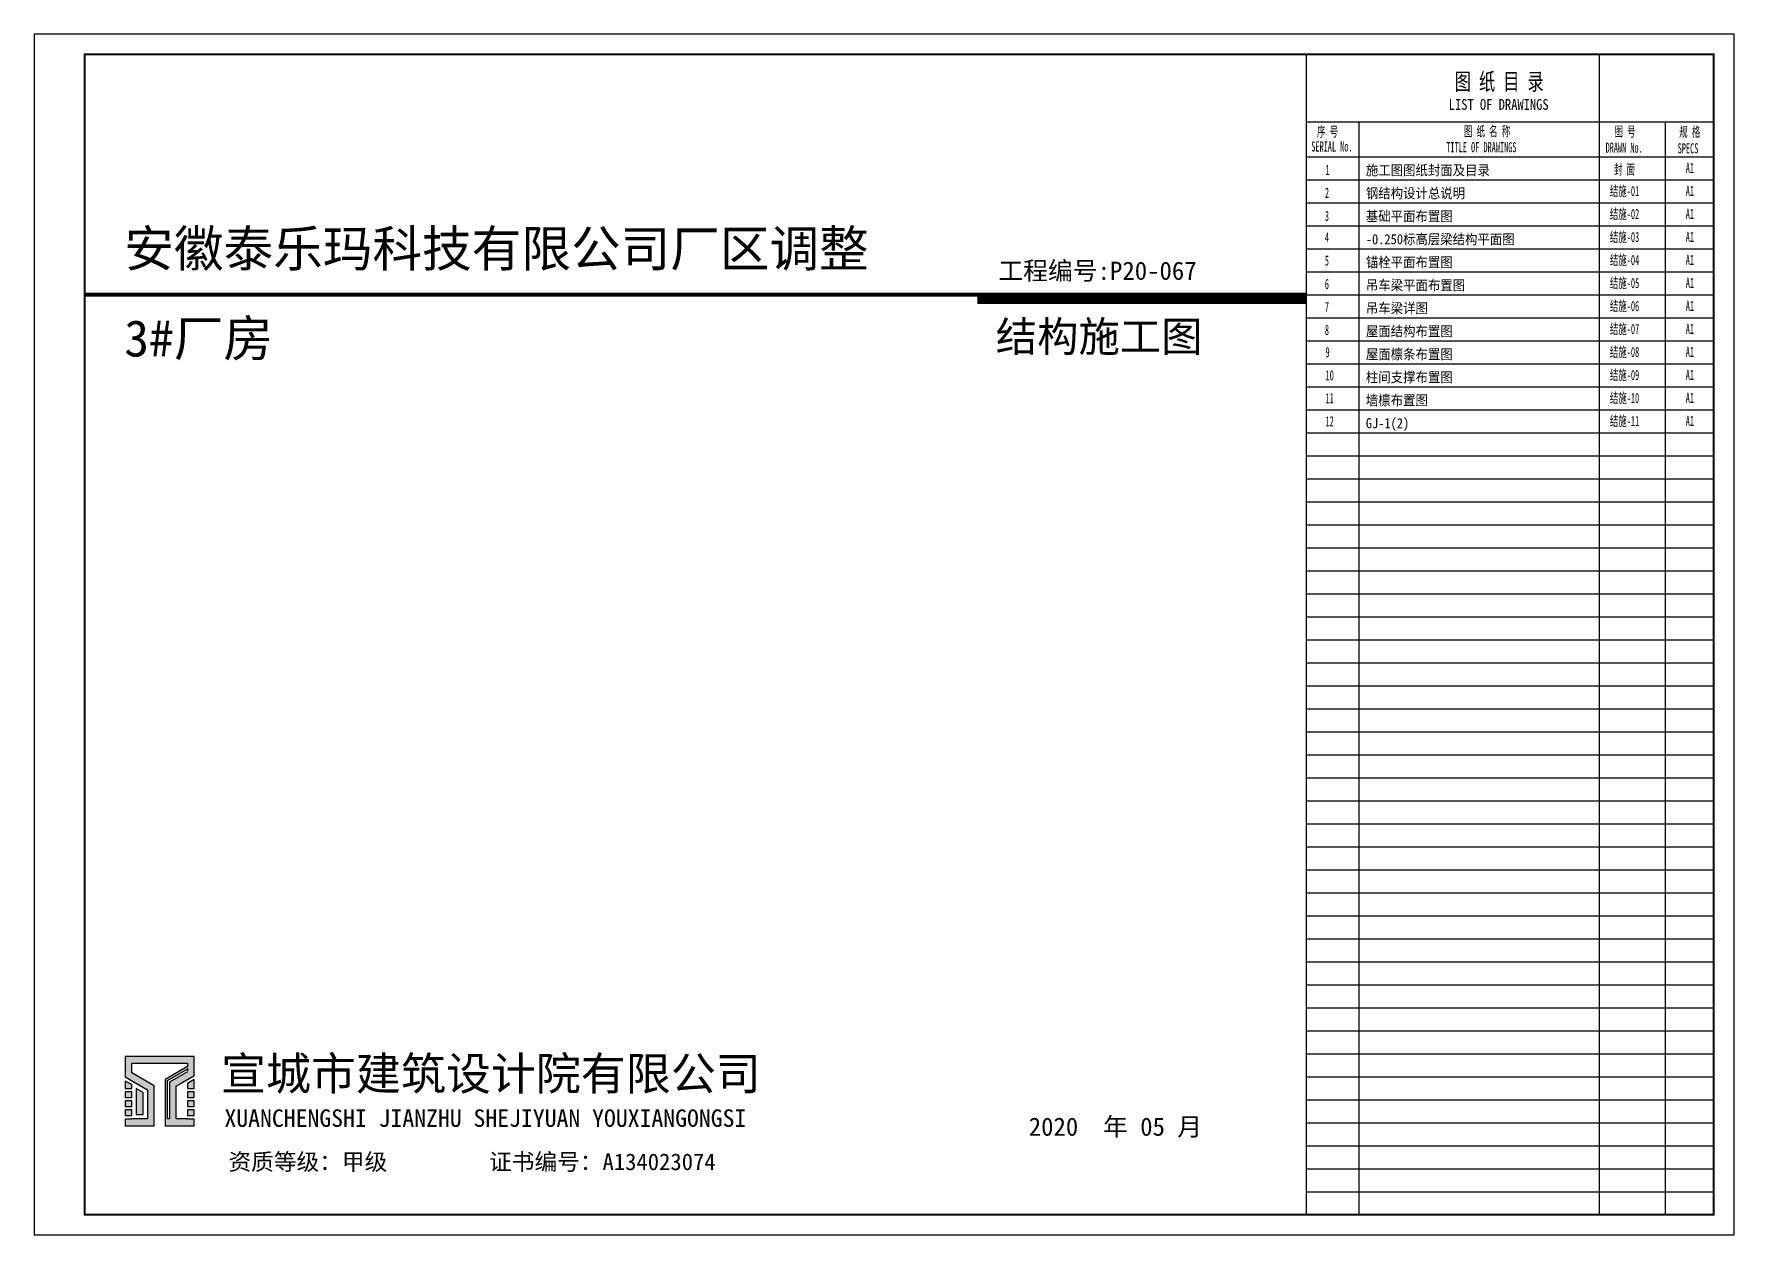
# Model space of a CAD drawing. Extents: x -1389621 to 57380, y -92505 to 283644.
# Drawn here: x -531823 to -447723, y 224244 to 283644 of the extents above; entities that cross this region are included whole.
import ezdxf
from ezdxf.enums import TextEntityAlignment as Align

# ---------------------------------------------------------------- set-up
doc = ezdxf.new("R2010")
doc.units = 0
doc.header["$LTSCALE"] = 100
doc.header["$MEASUREMENT"] = 0
doc.layers.get('0').update_dxf_attribs({"linetype": 'CONTINUOUS'})
doc.layers.add('剖面填充', color=147, linetype='CONTINUOUS', lineweight=15)
doc.layers.add('图框', color=7, linetype='CONTINUOUS')
doc.styles.add('STYLE3', font='SimSun.ttf', dxfattribs={"height": 5})
doc.styles.add('黑体', font='simhei.ttf', dxfattribs={"width": 0.7})

msp = doc.modelspace()

# ---------------------------------------------------------------- hatches: boundary and pattern name
h = msp.add_hatch(color=1)
h.paths.add_polyline_path([(-523896.406, 233071.971), (-527317.73, 233071.971), (-527317.73, 232066.764), (-526205.954, 231424.879), (-526205.954, 229984.179), (-526984.197, 229984.179), (-527317.73, 229984.179), (-527317.73, 229650.646), (-525872.421, 229650.646), (-525872.421, 231617.445), (-526984.197, 232259.329), (-526984.197, 232738.438), (-524229.938, 232738.438), (-524229.938, 232571.672), (-525341.715, 231929.787), (-525341.715, 229650.646), (-523896.406, 229650.646), (-523896.406, 229984.179), (-524229.938, 229984.179), (-524785.827, 229984.179), (-524785.827, 231608.845), (-523896.406, 232122.353)])
h.paths.add_polyline_path([(-524229.938, 232314.918), (-525119.359, 231801.41), (-525119.359, 229984.179), (-525230.537, 229984.179), (-525230.537, 231865.599), (-524229.938, 232443.295)], flags=16)
h = msp.add_hatch(color=1)
h.paths.add_polyline_path([(-523896.406, 231929.787), (-524229.938, 231737.222), (-524229.938, 231485.077), (-523896.406, 231485.077)])
h.paths.add_polyline_path([(-523896.406, 231318.31), (-524229.938, 231318.31), (-524229.938, 231040.366), (-523896.406, 231040.366)])
h.paths.add_polyline_path([(-523896.406, 230873.6), (-524229.938, 230873.6), (-524229.938, 230595.656), (-523896.406, 230595.656)])
h.paths.add_polyline_path([(-523896.406, 230428.889), (-524229.938, 230428.889), (-524229.938, 230150.945), (-523896.406, 230150.945)])
h.paths.add_polyline_path([(-526428.309, 231296.503), (-526761.842, 231489.068), (-526761.842, 230206.534), (-526428.309, 230206.534)])
h.paths.add_polyline_path([(-527317.73, 231874.198), (-527317.73, 231485.077), (-526984.197, 231485.077), (-526984.197, 231681.633)])
h.paths.add_polyline_path([(-526984.197, 231318.31), (-527317.73, 231318.31), (-527317.73, 231040.366), (-526984.197, 231040.366)])
h.paths.add_polyline_path([(-526984.197, 230873.6), (-527317.73, 230873.6), (-527317.73, 230595.656), (-526984.197, 230595.656)])
h.paths.add_polyline_path([(-526984.197, 230428.889), (-527317.73, 230428.889), (-527317.73, 230150.945), (-526984.197, 230150.945)])

# ---------------------------------------------------------------- linework, layer by layer
for p, q in [((-454373.926, 225244), (-454373.926, 282644)), ((-466268.267, 225244.027), (-466268.267, 279297.144)), ((-451113.484, 225244), (-451113.484, 279297.117)), ((-468873.334, 277567.471), (-448723.482, 277567.445)), ((-468873.334, 276430.005), (-448692.946, 276429.979)), ((-468873.334, 275292.539), (-448723.482, 275292.513)), ((-468873.334, 274155.073), (-448723.482, 274155.046)), ((-468873.334, 273017.607), (-448723.482, 273017.58)), ((-468873.334, 271880.14), (-448723.482, 271880.114)), ((-468873.334, 270742.674), (-448723.482, 270742.648)), ((-468873.334, 269605.208), (-448723.482, 269605.182)), ((-468873.334, 268467.742), (-448723.482, 268467.715)), ((-468873.334, 267330.276), (-448723.482, 267330.249)), ((-468873.334, 266192.81), (-448723.482, 266192.783)), ((-468873.334, 265055.343), (-448723.482, 265055.317)), ((-468873.334, 263917.877), (-448723.482, 263917.851)), ((-468873.334, 262780.411), (-448723.482, 262780.385)), ((-468873.334, 261642.945), (-448723.482, 261642.918)), ((-468873.334, 260505.479), (-448723.482, 260505.452)), ((-468873.334, 259368.012), (-448723.482, 259367.986)), ((-468873.334, 258230.546), (-448723.482, 258230.52)), ((-468873.334, 257093.08), (-448723.482, 257093.054)), ((-468873.334, 255955.614), (-448723.482, 255955.587)), ((-468873.334, 254818.148), (-448723.482, 254818.121)), ((-468873.334, 253680.681), (-448723.482, 253680.655)), ((-468873.334, 252543.215), (-448723.482, 252543.189)), ((-468873.334, 251405.749), (-448723.482, 251405.723)), ((-468873.334, 250268.283), (-448723.482, 250268.256)), ((-468873.334, 249130.817), (-448723.482, 249130.79)), ((-468873.334, 247993.35), (-448723.482, 247993.324)), ((-468873.334, 246855.884), (-448723.482, 246855.858)), ((-468873.334, 245718.418), (-448723.482, 245718.392)), ((-468873.334, 244580.952), (-448723.482, 244580.925)), ((-468873.334, 243443.486), (-448723.482, 243443.459)), ((-468873.334, 242306.019), (-448723.482, 242305.993)), ((-468873.334, 241168.553), (-448723.482, 241168.527)), ((-468873.334, 240031.087), (-448723.482, 240031.061)), ((-468873.334, 238893.621), (-448723.482, 238893.595)), ((-468873.334, 237756.155), (-448723.482, 237756.128)), ((-468873.334, 236618.689), (-448723.482, 236618.662)), ((-468873.334, 235481.222), (-448723.482, 235481.196)), ((-468873.334, 234343.756), (-448723.482, 234343.73)), ((-468873.334, 233206.29), (-448723.482, 233206.264)), ((-468873.334, 232068.824), (-448723.482, 232068.797)), ((-468873.334, 230931.358), (-448723.482, 230931.331)), ((-468873.334, 229793.891), (-448723.482, 229793.865)), ((-468873.334, 228656.425), (-448723.482, 228656.399)), ((-468873.334, 227518.959), (-448723.482, 227518.933)), ((-468873.334, 226381.493), (-448723.482, 226381.466)), ((-468873.334, 225244.027), (-448723.482, 225244)), ((-468873.334, 225244.027), (-448723.482, 225244))]:
    msp.add_line(p, q)
for points in [[(-468873.334, 282643.604), (-448723.482, 282644), (-448723.482, 225244), (-468873.334, 225244.027)], [(-468873.334, 282643.604), (-448723.482, 282644), (-448723.482, 225244), (-468873.334, 225244.027)], [(-527317.73, 231318.31), (-527317.73, 231040.366), (-526984.197, 231040.366), (-526984.197, 231318.31)], [(-526428.309, 231296.503), (-526761.842, 231489.068), (-526761.842, 230206.534), (-526428.309, 230206.534)], [(-524229.938, 231318.31), (-524229.938, 231040.366), (-523896.406, 231040.366), (-523896.406, 231318.31)], [(-527317.73, 230873.6), (-527317.73, 230595.656), (-526984.197, 230595.656), (-526984.197, 230873.6)], [(-524229.938, 230873.6), (-524229.938, 230595.656), (-523896.406, 230595.656), (-523896.406, 230873.6)], [(-527321.218, 230430.491), (-527321.218, 230152.547), (-526987.685, 230152.547), (-526987.685, 230430.491)], [(-524229.921, 230429.012), (-524229.921, 230151.068), (-523896.388, 230151.068), (-523896.388, 230429.012)]]:
    msp.add_lwpolyline(points, close=True)
for points in [[(-468873.334, 279297.144), (-448692.946, 279297.117)], [(-524785.827, 229984.179), (-524785.827, 231608.845), (-523896.406, 232122.353), (-523896.406, 233071.971), (-527317.73, 233071.971), (-527317.73, 232066.764), (-526205.954, 231424.879), (-526205.954, 229984.179), (-526984.197, 229984.179)], [(-527317.73, 229984.179), (-527317.73, 229650.646), (-525872.421, 229650.646), (-525872.421, 231617.445), (-526984.197, 232259.329), (-526984.197, 232738.438), (-524229.938, 232738.438), (-524229.938, 232571.672), (-525341.715, 231929.787), (-525341.715, 229650.646), (-523896.406, 229650.646), (-523896.406, 229984.179)], [(-524229.938, 232443.295), (-525230.537, 231865.599), (-525230.537, 229984.179)], [(-524229.938, 232314.918), (-525119.359, 231801.41), (-525119.359, 229984.179)], [(-523896.406, 232122.353), (-524515.155, 231765.117)], [(-524229.938, 232495.271), (-524229.938, 232366.894)], [(-527317.73, 231874.198), (-527317.73, 231485.077), (-526984.197, 231485.077), (-526984.197, 231681.633)], [(-527317.73, 231874.198), (-526984.197, 231681.633)], [(-524229.938, 231737.222), (-524229.938, 231485.077), (-523896.406, 231485.077), (-523896.406, 231929.787)], [(-523896.406, 231929.787), (-524229.938, 231737.222)], [(-527315.788, 229984.582), (-526982.255, 229984.582)], [(-525119.359, 229990.345), (-525230.537, 229990.345)], [(-524229.938, 229984.179), (-524785.827, 229984.179)], [(-524229.938, 229984.179), (-523896.406, 229984.179)]]:
    msp.add_lwpolyline(points)
at = {"color": 0}
for points, const_width in [([(-529323.482, 270745.063), (-468873.334, 270745.063)], 200), ([(-485162.424, 270545.063), (-468873.334, 270545.063)], 500)]:
    msp.add_lwpolyline(points, dxfattribs=dict(at, const_width=const_width))
for centre in [(-468858.066, 279084.835), (-448708.214, 279084.835), (-448708.214, 279084.808), (-448708.214, 279084.808)]:
    msp.add_arc(centre, 15.268, 90, 180)
at = {"layer": '剖面填充'}
for p, q in [((-509637.644, 230024.611), (-509637.644, 230024.611)), ((-509637.644, 230024.611), (-509637.644, 230024.611)), ((-509637.644, 230024.611), (-509637.644, 230024.611)), ((-509637.644, 230024.611), (-509637.644, 230024.611)), ((-509637.644, 230024.611), (-509637.644, 230024.611)), ((-524151.692, 229544.188), (-524151.692, 229544.188))]:
    msp.add_line(p, q, dxfattribs=at)
at = {"layer": '图框'}
msp.add_lwpolyline([(-531823.482, 224244), (-447723.482, 224244), (-447723.482, 283644), (-531823.482, 283644)], close=True, dxfattribs=at)
at = {"layer": '图框', "const_width": 100}
msp.add_lwpolyline([(-529323.482, 225244), (-448723.482, 225244), (-448723.482, 282644), (-529323.482, 282644)], close=True, dxfattribs=at)

# ---------------------------------------------------------------- texts
at = {"style": 'STYLE3'}
for s, height, width, p in [('图 纸 目 录', 839.7401, 0.7, (-461541.417, 280873.526)), ('LIST OF DRAWINGS', 534.38009, 0.85, (-461836.14, 279891.948))]:
    msp.add_text(s, height=height, dxfattribs=dict(at, width=width)).set_placement(p)
at = {"style": 'STYLE3', "oblique": 0.6}
for s, height, width, p in [('序 号', 499.9963, 0.6, (-468355.791, 278565.58)), ('SERIAL No.', 499.9963, 0.6, (-468635.984, 277832.778)), ('TITLE OF DRAWINGS', 499.99632, 0.6, (-461957.472, 277796.042)), ('DRAWN No.', 499.9963, 0.6, (-454078.111, 277772.372)), ('SPECS', 499.9963, 0.6, (-450510.806, 277741.836)), ('施工图图纸封面及目录', 499.9963, 0.9, (-465937.963, 276657.737)), ('钢结构设计总说明', 499.9963, 0.9, (-465937.963, 275520.27)), ('基础平面布置图', 499.9963, 0.9, (-465937.963, 274382.804)), ('-0.250标高层梁结构平面图', 499.99632, 0.9, (-465937.965, 273245.338)), ('锚栓平面布置图', 499.9963, 0.9, (-465937.966, 272107.872)), ('吊车梁平面布置图', 499.9963, 0.9, (-465937.968, 270970.406)), ('吊车梁详图', 499.9963, 0.9, (-465937.969, 269832.94)), ('屋面结构布置图', 499.9963, 0.9, (-465937.971, 268695.473)), ('屋面檩条布置图', 499.9963, 0.9, (-465937.972, 267558.007)), ('柱间支撑布置图', 499.9963, 0.9, (-465937.974, 266420.541)), ('墙檩布置图', 499.9963, 0.9, (-465937.975, 265283.075)), ('GJ-1(2)', 499.9963, 0.9, (-465937.977, 264145.609))]:
    msp.add_text(s, height=height, dxfattribs=dict(at, width=width)).set_placement(p)
at = {"style": 'STYLE3', "oblique": 0.6, "width": 0.6}
for s, p in [('图 纸 名 称', (-459941.158, 278842.023)), ('图 号', (-453114.573, 278818.354)), ('规 格', (-449915.011, 278818.354)), ('封 面', (-453142.614, 276957.482)), ('A1', (-449907.59, 277025.421)), ('结施-01', (-453142.614, 275887.982)), ('A1', (-449907.59, 275887.982)), ('结施-02', (-453142.615, 274750.515)), ('A1', (-449907.592, 274750.515)), ('结施-03', (-453142.617, 273613.049)), ('A1', (-449907.583, 273613.049)), ('结施-04', (-453142.618, 272475.583)), ('A1', (-449907.584, 272475.583)), ('结施-05', (-453142.62, 271338.117)), ('A1', (-449907.586, 271338.117)), ('结施-06', (-453142.621, 270200.651)), ('A1', (-449907.587, 270200.651)), ('结施-07', (-453142.623, 269063.184)), ('A1', (-449907.589, 269063.184)), ('结施-08', (-453142.624, 267925.718)), ('A1', (-449907.59, 267925.718)), ('结施-09', (-453142.626, 266788.252)), ('A1', (-449907.592, 266788.252)), ('结施-10', (-453142.627, 265650.786)), ('A1', (-449907.593, 265650.786)), ('结施-11', (-453142.629, 264513.32)), ('A1', (-449907.595, 264513.32))]:
    msp.add_text(s, height=499.9963, dxfattribs=at).set_placement(p, align=Align.MIDDLE)
at = {"layer": '图框', "style": 'STYLE3', "oblique": 0.6, "width": 0.6}
for s, height, p in [('1', 499.996, (-467932.331, 276676.358)), ('2', 499.996, (-467966.287, 275540.812)), ('3', 499.996, (-467966.287, 274396.31)), ('4', 499.996, (-467966.284, 273332.38)), ('5', 499.996, (-467966.284, 272187.877)), ('6', 499.996, (-467966.284, 271030.521)), ('7', 499.996, (-467966.284, 269893.054)), ('8', 499.996, (-467966.284, 268755.588)), ('9', 499.996, (-467932.328, 267653.384)), ('10', 499.9963, (-467932.33, 266515.917)), ('11', 499.9963, (-467932.331, 265378.451)), ('12', 499.9963, (-467932.333, 264240.985))]:
    msp.add_text(s, height=height, dxfattribs=at).set_placement(p)
at = {"layer": '图框', "color": 6, "style": '黑体'}
for s, height, p in [('安徽泰乐玛科技有限公司厂区调整', 1800, (-527356.825, 272134.04)), ('3#厂房', 1800, (-527356.825, 267693.971)), ('结构施工图', 1500, (-484244.842, 267930.907))]:
    msp.add_text(s, height=height, dxfattribs=at).set_placement(p)
at = {"layer": '图框', "color": 4, "style": '黑体'}
msp.add_text('工程编号:P20-067    ', height=900, dxfattribs=at).set_placement((-484115.602, 271485.492))
at = {"layer": '图框', "style": '黑体'}
msp.add_text('宣城市建筑设计院有限公司', height=1631.44079, dxfattribs=at).set_placement((-509221.185, 232264.455), align=Align.MIDDLE)
at = {"layer": '图框', "color": 4, "style": '黑体'}
for s, height, p in [('XUANCHENGSHI JIANZHU SHEJIYUAN YOUXIANGONGSI', 862.5, (-509493.541, 230024.611)), ('2020  年 05 月 ', 900, (-478017.491, 229620.467)), ('资质等级：甲级         证书编号：A134023074', 822.71388, (-510152.07, 227881.683))]:
    msp.add_text(s, height=height, dxfattribs=at).set_placement(p, align=Align.MIDDLE)

doc.saveas('drawing.dxf')
